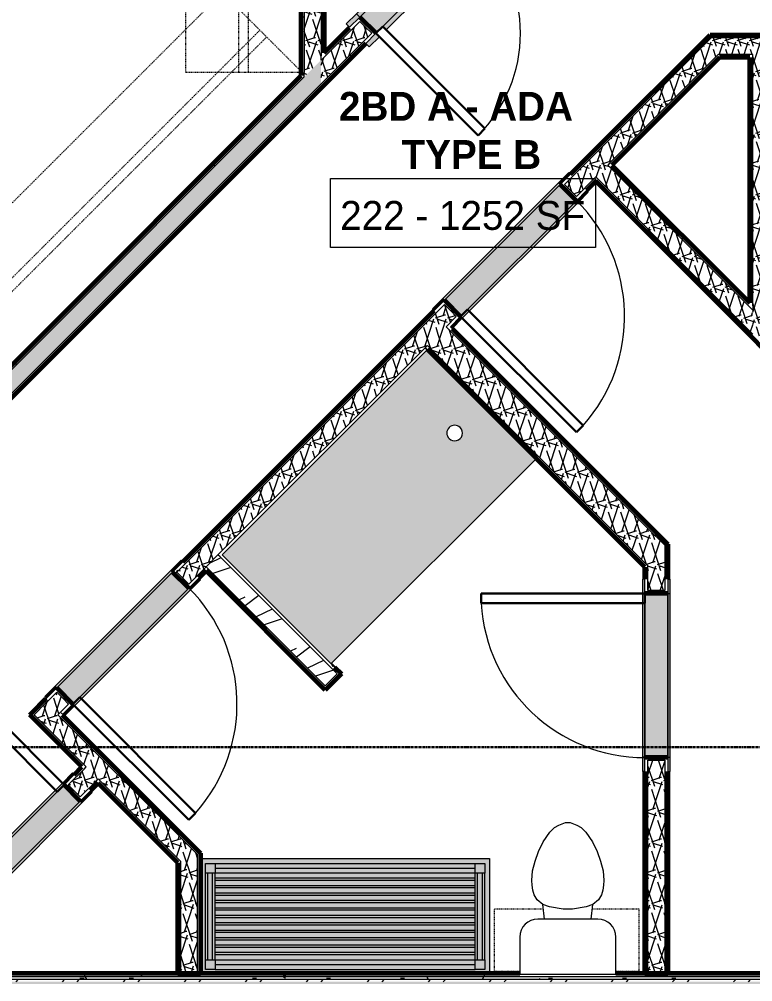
# Model space of a CAD drawing. Header units: inches. Extents: x -4110 to -1807, y 9775 to 11251.
# Drawn here: x -2413.9 to -2261.6, y 10418.5 to 10618.4 of the extents above; entities that cross this region are included whole.
import ezdxf

# ---------------------------------------------------------------- set-up
doc = ezdxf.new("R2010")
doc.units = ezdxf.units.IN
doc.header["$MEASUREMENT"] = 0
doc.linetypes.add('Dash', pattern=[0.25, 0.125, -0.125])
doc.linetypes.add('Grid Line 1_2_', pattern=[0.875, 0.5, -0.125, 0.125, -0.125])
for name, color, linetype, lineweight in [('0-1', 7, 'Continuous', 5), ('0-2', 10, 'Continuous', 18), ('A-AREA-IDEN', 2, 'Continuous', 9), ('A-DOOR', 31, 'Continuous', 18), ('A-DOOR-3', 7, 'Continuous', 9), ('A-DOOR-4', 50, 'Continuous', 30), ('A-DOOR-FRAM-1', 31, 'Continuous', 18), ('A-DOOR-FRAM-2', 7, 'Continuous', 9), ('A-WALL', 113, 'Continuous', 18), ('A-WALL-1', 8, 'Continuous', 5), ('A-WALL-3', 250, 'Continuous', 60), ('A-WALL-4', 10, 'Continuous', 18), ('A-WALL-PATT-1', 7, 'Continuous', 9), ('A-WALL-PATT-2', 253, 'Continuous', 9), ('A-WALL-PATT-4', 111, 'Continuous', 9), ('I-WALL-2', 250, 'Continuous', 60), ('I-WALL-4', 2, 'Continuous', 5), ('I-WALL-5', 2, 'Continuous', 60), ('P-SANR-FIXT-1', 7, 'Continuous', 9), ('P-SANR-FIXT-3', 90, 'Continuous', 9), ('Q-CASE-1', 90, 'Continuous', 9), ('Q-CASE-2', 127, 'Continuous', 9), ('Q-CASE-3', 7, 'Continuous', 9), ('Q-CASE-4', 7, 'Dash', 9), ('Q-CASE-HDLN-1', 7, 'Dash', 9), ('S-GRID-1', 1, 'Grid Line 1_2_', 30)]:
    doc.layers.add(name, color=color, linetype=linetype, lineweight=lineweight)
doc.styles.add('Century Gothic', font='ufonts.com_century-gothic.ttf', dxfattribs={"height": 6})
doc.styles.add('Century Gothic_B', font='GOTHICB.TTF', dxfattribs={"height": 6})
pattern_1 = [(0, (0, 0), (20.48, 5.12), [0.845, -14.515, 0.845, -14.515, -81.92]), (0, (0, 0), (20.48, 5.12), [-30.72, 0.845, -29.875, 0.845, -14.515, -35.84]), (0, (0, 0), (20.48, 5.12), [-76.8, 0.845, -9.395, 0.845, -24.755]), (120, (7.68, 2.56), (-14.67405, 15.1762003), [0.845, -14.515, 0.845, -14.515, -81.92]), (120, (7.68, 2.56), (-14.67405, 15.1762003), [-30.72, 0.845, -29.875, 0.845, -14.515, -35.84]), (120, (7.68, 2.56), (-14.67405, 15.1762003), [-76.8, 0.845, -9.395, 0.845, -24.755]), (240, (10.24, 12.8), (-5.80595, -20.2962003), [0.845, -14.515, 0.845, -14.515, -81.92]), (240, (10.24, 12.8), (-5.80595, -20.2962003), [-30.72, 0.845, -29.875, 0.845, -14.515, -35.84]), (240, (10.24, 12.8), (-5.80595, -20.2962003), [-76.8, 0.845, -9.395, 0.845, -24.755])]
pattern_2 = [(161.57, (0.32, 0.32), (-2.560496185, -0.000537386), [0, -18.214, 2.022, 0]), (18.43, (-0.32, 0.32), (-2.560496185, 0.000537386), [0, -18.214, 2.022, 0]), (108.43, (0.32, 0.32), (1.27922091, -6.400876726), [6.07, -14.166]), (71.57, (-0.32, 0.32), (1.27922091, 6.400876726), [6.07, -14.166])]

# ---------------------------------------------------------------- blocks, each defined once
blk = doc.blocks.new('SWING - SINGLE - FLUSH - SWING - FLUSH - 2-10 x 6-8 - PRIVACY-3983844-ENLARGED RCP - 2ND FLOOR PLAN - WEST')
at = {"layer": 'A-DOOR-FRAM-1'}
for points in [[(-17.63, 2.37), (-17, 2.37), (-17, 2.87), (-20, 2.87), (-20, 2.37)], [(-17, 2.37), (17, 2.37), (17, 2.87), (-17, 2.87)], [(19.75, 2.37), (20, 2.37), (20, 2.87), (17, 2.87), (17, 2.37), (17.62, 2.37)], [(-17, -2.88), (-17, -2.38), (-20, -2.38), (-20, -2.88), (-17.63, -2.88)], [(16.5, -2.88), (17, -2.88), (17, -2.38), (-17, -2.38), (-17, -2.88), (-16.5, -2.88)], [(20, -2.88), (20, -2.38), (17, -2.38), (17, -2.88), (19.75, -2.88)]]:
    blk.add_hatch(color=256, dxfattribs=at).paths.add_polyline_path(points, flags=0)
at = {"layer": 'A-DOOR-3'}
blk.add_arc((17, 2.37), 34.07, 93.3657, 180, dxfattribs=at)
at = {"layer": 'A-DOOR-4'}
for p, q in [((15, 2.37), (15, 36.38)), ((17, 36.38), (15, 36.38)), ((17, 2.37), (17, 36.38)), ((17, 2.37), (15, 2.37))]:
    blk.add_line(p, q, dxfattribs=at)
at = {"layer": 'A-DOOR-FRAM-2'}
for p, q in [((-17, 2.87), (-20, 2.87)), ((-20, 2.37), (-20, 2.87)), ((-20, 2.37), (-17, 2.37)), ((17, 2.87), (-17, 2.87)), ((-17, 2.37), (-17, 2.87)), ((-17, 2.37), (17, 2.37)), ((20, 2.87), (17, 2.87)), ((17, 2.37), (17, 2.87)), ((17, 2.37), (20, 2.37)), ((20, 2.37), (20, 2.87)), ((-17, -2.38), (-20, -2.38)), ((-20, -2.38), (-20, -2.88)), ((-20, -2.88), (-17, -2.88)), ((17, -2.38), (-17, -2.38)), ((-17, -2.38), (-17, -2.88)), ((-17, -2.88), (17, -2.88)), ((20, -2.38), (17, -2.38)), ((17, -2.38), (17, -2.88)), ((17, -2.88), (20, -2.88)), ((20, -2.38), (20, -2.88))]:
    blk.add_line(p, q, dxfattribs=at)
blk = doc.blocks.new('SWING - SINGLE - FLUSH - SWING - FLUSH - 2-10 x 6-8 - PRIVACY-3983842-ENLARGED RCP - 2ND FLOOR PLAN - WEST')
at = {"layer": 'A-DOOR-FRAM-1'}
for points in [[(-17.63, 2.37), (-17, 2.37), (-17, 2.87), (-20, 2.87), (-20, 2.37)], [(-10.52, 2.37), (17, 2.37), (17, 2.87), (-17, 2.87), (-17, 2.37)], [(20, 2.37), (20, 2.87), (17, 2.87), (17, 2.37)], [(-17, -2.88), (-17, -2.38), (-20, -2.38), (-20, -2.88), (-17.63, -2.88)], [(7.83, -2.88), (17, -2.88), (17, -2.38), (-17, -2.38), (-17, -2.88), (-10.52, -2.88)], [(20, -2.88), (20, -2.38), (17, -2.38), (17, -2.88)]]:
    blk.add_hatch(color=256, dxfattribs=at).paths.add_polyline_path(points, flags=0)
at = {"layer": 'A-DOOR-3'}
blk.add_arc((17, 2.37), 34.07, 93.3657, 180, dxfattribs=at)
at = {"layer": 'A-DOOR-4'}
for p, q in [((15, 2.37), (15, 36.38)), ((17, 36.38), (15, 36.38)), ((17, 2.37), (17, 36.38)), ((17, 2.37), (15, 2.37))]:
    blk.add_line(p, q, dxfattribs=at)
at = {"layer": 'A-DOOR-FRAM-2'}
for p, q in [((-17, 2.87), (-20, 2.87)), ((-20, 2.37), (-20, 2.87)), ((-20, 2.37), (-17, 2.37)), ((17, 2.87), (-17, 2.87)), ((-17, 2.37), (-17, 2.87)), ((-17, 2.37), (17, 2.37)), ((20, 2.87), (17, 2.87)), ((17, 2.37), (17, 2.87)), ((17, 2.37), (20, 2.37)), ((20, 2.37), (20, 2.87)), ((-17, -2.38), (-20, -2.38)), ((-20, -2.38), (-20, -2.88)), ((-20, -2.88), (-17, -2.88)), ((17, -2.38), (-17, -2.38)), ((-17, -2.38), (-17, -2.88)), ((-17, -2.88), (17, -2.88)), ((20, -2.38), (17, -2.38)), ((17, -2.38), (17, -2.88)), ((17, -2.88), (20, -2.88)), ((20, -2.38), (20, -2.88))]:
    blk.add_line(p, q, dxfattribs=at)
blk = doc.blocks.new('Bath Vanity - Bath Vanity 60_-2708009-ENLARGED RCP - 2ND FLOOR PLAN - WEST')
at = {"layer": 'Q-CASE-1'}
h = blk.add_hatch(color=256, dxfattribs=at)
h.paths.add_polyline_path([(30.74, -0.19), (-29.26, -0.19), (-29.26, -24), (30.74, -24), (30.74, -1)], flags=0)
h.paths.add_polyline_path([(28.24, -1), (29.74, -1), (29.74, -23), (-28.26, -23), (-28.26, -1), (27.74, -1)], flags=0)
h.paths.add_polyline_path([(-2.38, -2), (-26.26, -2), (-26.26, -3), (27.74, -3), (27.74, -2)], flags=0)
h.paths.add_polyline_path([(-26.26, -4), (-26.26, -4.55), (27.74, -4.55), (27.74, -4), (-2.38, -4)], flags=0)
h.paths.add_polyline_path([(-26.26, -5.55), (-26.26, -6.09), (27.74, -6.09), (27.74, -5.55), (-2.38, -5.55)], flags=0)
h.paths.add_polyline_path([(27.74, -7.09), (-26.26, -7.09), (-26.26, -7.64), (27.74, -7.64)], flags=0)
h.paths.add_polyline_path([(-26.26, -8.64), (-26.26, -9.18), (27.74, -9.18), (27.74, -8.64), (-2.38, -8.64)], flags=0)
h.paths.add_polyline_path([(27.74, -10.18), (-26.26, -10.18), (-26.26, -10.73), (27.74, -10.73)], flags=0)
h.paths.add_polyline_path([(-26.26, -11.73), (-26.26, -12.27), (27.74, -12.27), (27.74, -11.73), (-2.38, -11.73)], flags=0)
h.paths.add_polyline_path([(27.74, -13.27), (-26.26, -13.27), (-26.26, -13.82), (27.74, -13.82)], flags=0)
h.paths.add_polyline_path([(-26.26, -14.82), (-26.26, -15.36), (27.74, -15.36), (27.74, -14.82), (-2.38, -14.82)], flags=0)
h.paths.add_polyline_path([(-2.38, -16.36), (-26.26, -16.36), (-26.26, -16.91), (27.74, -16.91), (27.74, -16.36)], flags=0)
h.paths.add_polyline_path([(-26.26, -17.91), (-26.26, -18.45), (27.74, -18.45), (27.74, -17.91), (-2.38, -17.91)], flags=0)
h.paths.add_polyline_path([(27.74, -19.45), (-26.26, -19.45), (-26.26, -20), (27.74, -20)], flags=0)
h.paths.add_polyline_path([(-2.38, -21), (-26.26, -21), (-26.26, -22), (27.74, -22), (27.74, -21)], flags=0)
at = {"layer": 'Q-CASE-2'}
h = blk.add_hatch(color=256, dxfattribs=at)
h.paths.add_polyline_path([(27.74, -1), (27.74, -3), (29.74, -3), (29.74, -1), (28.24, -1)], flags=0)
h.paths.add_polyline_path([(-26.26, -1), (-28.26, -1), (-28.26, -3), (-26.26, -3)], flags=0)
h.paths.add_polyline_path([(29.74, -21), (27.74, -21), (27.74, -23), (29.74, -23), (29.74, -22)], flags=0)
h.paths.add_polyline_path([(-26.76, -21), (-28.26, -21), (-28.26, -23), (-26.26, -23), (-26.26, -21)], flags=0)
for points in [[(-2.38, -1), (-26.26, -1), (-26.26, -2), (27.74, -2), (27.74, -1)], [(-27.76, -3), (-28.26, -3), (-28.26, -21), (-27.76, -21), (-27.76, -4)], [(-26.76, -3), (-27.76, -3), (-27.76, -21), (-26.76, -21), (-26.76, -4)], [(-26.76, -3), (-26.76, -21), (-26.26, -21), (-26.26, -3)], [(-2.38, -3), (-26.26, -3), (-26.26, -4), (27.74, -4), (27.74, -3)], [(28.24, -3), (27.74, -3), (27.74, -21), (28.24, -21), (28.24, -4)], [(29.24, -3), (28.24, -3), (28.24, -21), (29.24, -21), (29.24, -4)], [(29.74, -3), (29.24, -3), (29.24, -21), (29.74, -21), (29.74, -4)], [(-2.38, -4.55), (-26.26, -4.55), (-26.26, -5.55), (27.74, -5.55), (27.74, -4.55)], [(-26.26, -6.09), (-26.26, -7.09), (27.74, -7.09), (27.74, -6.09), (-2.38, -6.09)], [(-26.26, -7.64), (-26.26, -8.64), (27.74, -8.64), (27.74, -7.64), (-2.38, -7.64)], [(-2.38, -9.18), (-26.26, -9.18), (-26.26, -10.18), (27.74, -10.18), (27.74, -9.18)], [(-26.26, -10.73), (-26.26, -11.73), (27.74, -11.73), (27.74, -10.73), (-2.38, -10.73)], [(-2.38, -12.27), (-26.26, -12.27), (-26.26, -13.27), (27.74, -13.27), (27.74, -12.27)], [(27.74, -13.82), (-26.26, -13.82), (-26.26, -14.82), (27.74, -14.82), (27.74, -14.75)], [(-2.38, -15.36), (-26.26, -15.36), (-26.26, -16.36), (27.74, -16.36), (27.74, -15.36)], [(-2.38, -16.91), (-26.26, -16.91), (-26.26, -17.91), (27.74, -17.91), (27.74, -16.91)], [(-2.38, -18.45), (-26.26, -18.45), (-26.26, -19.45), (27.74, -19.45), (27.74, -18.45)], [(-2.38, -20), (-26.26, -20), (-26.26, -21), (27.74, -21), (27.74, -20), (26.74, -20)], [(-26.26, -22), (-26.26, -23), (27.74, -23), (27.74, -22), (-2.38, -22)]]:
    blk.add_hatch(color=256, dxfattribs=at).paths.add_polyline_path(points, flags=0)
at = {"layer": 'Q-CASE-3'}
for p, q in [((-29.26, -24), (-29.26, -0.19)), ((-28.26, -3), (-28.26, -1)), ((-28.26, -1), (-26.26, -1)), ((27.74, -1), (-26.26, -1)), ((-26.26, -1), (-26.26, -3)), ((27.74, -3), (27.74, -1)), ((27.74, -1), (29.74, -1)), ((29.74, -1), (29.74, -3)), ((-28.26, -3), (-28.26, -21)), ((-26.26, -3), (-28.26, -3)), ((-27.76, -3), (-27.76, -21)), ((-26.76, -3), (-26.76, -21)), ((27.74, -2), (-26.26, -2)), ((27.74, -3), (-26.26, -3)), ((-26.26, -3), (-26.26, -21)), ((27.74, -3), (27.74, -21)), ((29.74, -3), (27.74, -3)), ((28.24, -3), (28.24, -21)), ((29.24, -3), (29.24, -21)), ((29.74, -3), (29.74, -21)), ((-26.26, -4), (27.74, -4)), ((27.74, -4.55), (-26.26, -4.55)), ((-26.26, -5.55), (27.74, -5.55)), ((27.74, -6.09), (-26.26, -6.09)), ((-26.26, -7.09), (27.74, -7.09)), ((27.74, -7.64), (-26.26, -7.64)), ((-26.26, -8.64), (27.74, -8.64)), ((27.74, -9.18), (-26.26, -9.18)), ((-26.26, -10.18), (27.74, -10.18)), ((27.74, -10.73), (-26.26, -10.73)), ((-26.26, -11.73), (27.74, -11.73)), ((27.74, -12.27), (-26.26, -12.27)), ((-26.26, -13.27), (27.74, -13.27)), ((27.74, -13.82), (-26.26, -13.82)), ((-26.26, -14.82), (27.74, -14.82)), ((27.74, -15.36), (-26.26, -15.36)), ((-26.26, -16.36), (27.74, -16.36)), ((27.74, -16.91), (-26.26, -16.91)), ((-26.26, -17.91), (27.74, -17.91)), ((27.74, -18.45), (-26.26, -18.45)), ((-26.26, -19.45), (27.74, -19.45)), ((-28.26, -23), (-28.26, -21)), ((-28.26, -21), (-26.26, -21)), ((27.74, -20), (-26.26, -20)), ((-26.26, -21), (27.74, -21)), ((-26.26, -21), (-26.26, -23)), ((27.74, -23), (27.74, -21)), ((27.74, -21), (29.74, -21)), ((29.74, -21), (29.74, -23)), ((-26.26, -23), (-28.26, -23)), ((27.74, -22), (-26.26, -22)), ((27.74, -23), (-26.26, -23)), ((29.74, -23), (27.74, -23)), ((30.74, -24), (-29.26, -24))]:
    blk.add_line(p, q, dxfattribs=at)
blk = doc.blocks.new('Toilet-Domestic-3D - Toilet-Domestic-3D-V2-ENLARGED RCP - 2ND FLOOR PLAN - WEST')
at = {"layer": 'P-SANR-FIXT-1'}
for p, q in [((-1.87, 11.5), (-0.5, 12)), ((-0.5, 12), (0.5, 12)), ((0.5, 12), (1.87, 11.5)), ((-5.13, 8), (-3.74, 10)), ((-3.74, 10), (-2.74, 11)), ((-2.74, 11), (-1.87, 11.5)), ((1.87, 11.5), (2.74, 11)), ((2.74, 11), (3.74, 10)), ((3.74, 10), (5.13, 8)), ((-6.06, 6), (-5.13, 8)), ((5.13, 8), (6.06, 6)), ((-6.79, 4), (-6.06, 6)), ((6.06, 6), (6.79, 4)), ((-7.33, 1.99), (-6.79, 4)), ((6.79, 4), (7.33, 1.99)), ((-7.5, 0), (-7.33, 1.99)), ((7.33, 1.99), (7.5, 0)), ((-7.41, -1), (-7.5, 0)), ((-7.24, -2), (-7.41, -1)), ((7.41, -1), (7.24, -2)), ((7.5, 0), (7.41, -1)), ((-6.97, -3), (-7.24, -2)), ((-6.4, -4), (-6.97, -3)), ((6.97, -3), (6.4, -4)), ((7.24, -2), (6.97, -3)), ((-5.21, -5), (-6.4, -4)), ((-3.84, -5.5), (-5.21, -5)), ((-4.86, -8.02), (-5.21, -5)), ((-1, -6), (-3.84, -5.5)), ((3.84, -5.5), (1, -6)), ((5.21, -5), (3.84, -5.5)), ((4.86, -8.02), (5.21, -5)), ((6.4, -4), (5.21, -5)), ((1, -6), (-1, -6)), ((6.25, -8.02), (-6.25, -8.02)), ((-9.98, -11.75), (-9.98, -19.48)), ((9.98, -19.48), (9.98, -11.75)), ((-9.98, -19.48), (9.98, -19.48))]:
    blk.add_line(p, q, dxfattribs=at)
for centre, start, end in [((-6.25, -11.75), 90, 180), ((6.25, -11.75), 0, 90)]:
    blk.add_arc(centre, 3.73, start, end, dxfattribs=at)
blk = doc.blocks.new('300 Series Wall Hung Cabinet_326 - 30_-V11-ENLARGED RCP - 2ND FLOOR PLAN - WEST')
at = {"layer": 'Q-CASE-4'}
for p, q in [((-15, 0.19), (-15, 13.19)), ((-15, 13.19), (-4.85, 13.19)), ((5.35, 13.19), (15, 13.19)), ((15, 13.19), (15, 0.19)), ((-9.73, 0.19), (-15, 0.19)), ((15, 0.19), (10.23, 0.19))]:
    blk.add_line(p, q, dxfattribs=at)
blk = doc.blocks.new('CTS6032CP - CTS6032CP-3806613-ENLARGED RCP - 2ND FLOOR PLAN - WEST')
at = {"layer": 'P-SANR-FIXT-3'}
h = blk.add_hatch(color=256, dxfattribs=at)
h.paths.add_polyline_path([(0, -33), (0.13, -33), (0.13, -32), (59.88, -32), (59.88, -33), (60, -33), (60, 0), (0, 0), (0, -32.12)], flags=0)
h.paths.add_polyline_path([(50.85, -17.4), (50.59, -17.06), (50.43, -16.67), (50.38, -16.25), (50.43, -15.83), (50.59, -15.44), (50.85, -15.1), (51.19, -14.84), (51.58, -14.68), (52, -14.62), (52.42, -14.68), (52.81, -14.84), (53.19, -15.15), (53.41, -15.44), (53.57, -15.83), (53.63, -16.25), (53.57, -16.67), (53.41, -17.06), (53.15, -17.4), (52.81, -17.66), (52.42, -17.82), (52, -17.87), (51.58, -17.82), (51.19, -17.66)], flags=0)
at = {"layer": 'P-SANR-FIXT-1'}
for p, q in [((0, -33), (0, 0)), ((0, 0), (60, 0)), ((60, 0), (60, -33)), ((0.13, -33), (0, -33)), ((59.88, -32), (0.13, -32)), ((0.13, -32), (0.13, -33)), ((59.88, -33), (59.88, -32)), ((60, -33), (59.88, -33))]:
    blk.add_line(p, q, dxfattribs=at)
for radius, start, end in [(1.62, 0, 180), (1.63, 180, 360)]:
    blk.add_arc((52, -16.25), radius, start, end, dxfattribs=at)
blk = doc.blocks.new('SWING - SINGLE - FLUSH - SWING - FLUSH - 3-0 x 6-8 - PASSAGE-3983849-ENLARGED RCP - 2ND FLOOR PLAN - WEST')
at = {"layer": 'A-DOOR-FRAM-1'}
for points in [[(-21, 2.37), (-18, 2.37), (-18, 2.87), (-21, 2.87)], [(-18, 2.37), (18, 2.37), (18, 2.87), (-18, 2.87)], [(18, 2.37), (21, 2.37), (21, 2.87), (18, 2.87)], [(-21, -2.88), (-18, -2.88), (-18, -2.38), (-21, -2.38)], [(-18, -2.88), (18, -2.88), (18, -2.38), (-18, -2.38)], [(18, -2.88), (21, -2.88), (21, -2.38), (18, -2.38)]]:
    blk.add_hatch(color=256, dxfattribs=at).paths.add_polyline_path(points, flags=0)
at = {"layer": 'A-DOOR-3'}
blk.add_arc((18, 2.37), 36.07, 93.1789, 180, dxfattribs=at)
at = {"layer": 'A-DOOR-4'}
for p, q in [((16, 2.37), (16, 38.39)), ((18, 38.39), (16, 38.39)), ((18, 2.37), (18, 38.39)), ((18, 2.37), (16, 2.37))]:
    blk.add_line(p, q, dxfattribs=at)
at = {"layer": 'A-DOOR-FRAM-2'}
for p, q in [((-18, 2.87), (-21, 2.87)), ((-21, 2.37), (-21, 2.87)), ((-18, 2.37), (-21, 2.37)), ((18, 2.87), (-18, 2.87)), ((-18, 2.37), (-18, 2.87)), ((-18, 2.37), (18, 2.37)), ((21, 2.87), (18, 2.87)), ((18, 2.37), (18, 2.87)), ((21, 2.37), (18, 2.37)), ((21, 2.37), (21, 2.87)), ((-21, -2.38), (-21, -2.88)), ((-21, -2.38), (-18, -2.38)), ((-21, -2.88), (-18, -2.88)), ((-18, -2.38), (-18, -2.88)), ((18, -2.38), (-18, -2.38)), ((-18, -2.88), (18, -2.88)), ((18, -2.38), (18, -2.88)), ((18, -2.38), (21, -2.38)), ((18, -2.88), (21, -2.88)), ((21, -2.38), (21, -2.88))]:
    blk.add_line(p, q, dxfattribs=at)
blk = doc.blocks.new('SWING - DOUBLE - FLUSH - SWING - DOUBLE - 5-0 x 6-8 - DUMMY-3948979-ENLARGED RCP - 2ND FLOOR PLAN - WEST')
at = {"layer": 'A-DOOR'}
for points in [[(-33, 2.375), (-30, 2.375), (-30, 3.375), (-33, 3.375)], [(-30, 2.375), (30, 2.375), (30, 3.375), (-30, 3.375)], [(30, 2.375), (33, 2.375), (33, 3.375), (30, 3.375)], [(-33, -3.375), (-30, -3.375), (-30, -2.375), (-33, -2.375)], [(-28, -3.375), (28, -3.375), (28, -2.375), (-28, -2.375)], [(30, -3.375), (33, -3.375), (33, -2.375), (30, -2.375)]]:
    blk.add_hatch(color=256, dxfattribs=at).paths.add_polyline_path(points, flags=0)
at = {"layer": 'A-DOOR-3'}
for p, q in [((-30, 3.375), (-33, 3.375)), ((-33, 3.375), (-33, 2.375)), ((-30, 2.375), (-33, 2.375)), ((30, 3.375), (-30, 3.375)), ((-30, 3.375), (-30, 2.375)), ((-30, 2.375), (30, 2.375)), ((33, 3.375), (30, 3.375)), ((30, 3.375), (30, 2.375)), ((33, 2.375), (30, 2.375)), ((33, 3.375), (33, 2.375)), ((-33, -3.375), (-33, -2.375)), ((-33, -2.375), (-30, -2.375)), ((-33, -3.375), (-30, -3.375)), ((-30, -3.375), (-30, -2.375)), ((28, -2.375), (-28, -2.375)), ((-28, -3.375), (28, -3.375)), ((30, -3.375), (30, -2.375)), ((30, -2.375), (33, -2.375)), ((30, -3.375), (33, -3.375)), ((33, -3.375), (33, -2.375))]:
    blk.add_line(p, q, dxfattribs=at)
for centre, start, end in [((-30, -2.375), 270, 0), ((30, -2.375), 180, 270)]:
    blk.add_arc(centre, 30, start, end, dxfattribs=at)
at = {"layer": 'A-DOOR-4'}
for p, q in [((-28, -2.375), (-30, -2.375)), ((-30, -2.375), (-30, -32.375)), ((-28, -32.375), (-28, -2.375)), ((28, -2.375), (30, -2.375)), ((28, -32.375), (28, -2.375)), ((30, -2.375), (30, -32.375)), ((-30, -32.375), (-28, -32.375)), ((30, -32.375), (28, -32.375))]:
    blk.add_line(p, q, dxfattribs=at)
blk = doc.blocks.new('OD_CW_Closet - OD_CW_Closet-3809433-ENLARGED RCP - 2ND FLOOR PLAN - WEST')
at = {"layer": 'Q-CASE-HDLN-1'}
for p, q in [((0.74, -24), (0.74, 0)), ((0.74, 0), (67.55, 0)), ((67.55, 0), (67.55, -24)), ((0.74, -11), (67.55, -11)), ((0.74, -13), (67.55, -13))]:
    blk.add_line(p, q, dxfattribs=at)
blk = doc.blocks.new('OD_CW_Closet - OD_CW_Closet-3810279-ENLARGED RCP - 2ND FLOOR PLAN - WEST')
at = {"layer": 'Q-CASE-HDLN-1'}
for p, q in [((0.74, 0), (87.24, 0)), ((87.24, 0), (87.24, -23.16)), ((0.74, -11), (87.24, -11)), ((0.74, -13), (87.24, -13))]:
    blk.add_line(p, q, dxfattribs=at)
blk = doc.blocks.new('CTR - 1st Phase - Unit Layouts_rvt-1-ENLARGED RCP - 2ND FLOOR PLAN - WEST')
at = {"layer": 'A-WALL-1'}
for points in [[(-2339.8, 10615.45), (-2299.07, 10656.18), (-2299.07, 10659.58), (-2300.73, 10661.24), (-2343.16, 10618.81), (-2340.24, 10615.9)], [(-2322.24, 10556.64), (-2298.2, 10580.69), (-2301.56, 10584.05), (-2325.6, 10560), (-2322.69, 10557.09)], [(-2402.74, 10476.15), (-2378.69, 10500.19), (-2382.05, 10503.55), (-2406.09, 10479.51), (-2403.18, 10476.59)], [(-2281.6, 10465.11), (-2279.22, 10465.11), (-2279.22, 10499.11), (-2283.97, 10499.11), (-2283.97, 10465.11), (-2283.35, 10465.11)], [(-2426.67, 10430.55), (-2401.21, 10456), (-2404.57, 10459.36), (-2430.03, 10433.91), (-2427.31, 10431.19)]]:
    blk.add_hatch(color=256, dxfattribs=at).paths.add_polyline_path(points, flags=0)
at = {"layer": 'A-WALL-PATT-1'}
h = blk.add_hatch(dxfattribs=at)
h.set_pattern_fill('FP_1', color=256, style=0, pattern_type=2)
h.set_pattern_definition(pattern_1)
h.paths.add_polyline_path([(-2351.19, 10609.9), (-2350.56, 10610.53), (-2350.56, 10675.73), (-2351.19, 10675.73), (-2351.19, 10610.08)], flags=0)
h.paths.add_polyline_path([(-2351.19, 10682.98), (-2350.56, 10682.98), (-2350.56, 10683.6), (-2351.19, 10683.6)], flags=0)
h = blk.add_hatch(dxfattribs=at)
h.set_pattern_fill('FP_1', color=256, style=0, pattern_type=2)
h.set_pattern_definition(pattern_1)
h.paths.add_polyline_path([(-2355.31, 10606.66), (-2354.69, 10607.29), (-2354.69, 10675.73), (-2355.31, 10675.73), (-2355.31, 10607.29)], flags=0)
h = blk.add_hatch(dxfattribs=at)
h.set_pattern_fill('FP_1', color=256, style=0, pattern_type=2)
h.set_pattern_definition(pattern_1)
h.paths.add_polyline_path([(-2350.56, 10604.69), (-2339.8, 10615.45), (-2341.48, 10617.13), (-2341.92, 10616.69), (-2340.69, 10615.45), (-2350.56, 10605.58), (-2350.56, 10604.95)], flags=0)
h.paths.add_polyline_path([(-2297.38, 10657.88), (-2292.95, 10662.31), (-2292.95, 10663.19), (-2297.82, 10658.32)], flags=0)
h = blk.add_hatch(dxfattribs=at)
h.set_pattern_fill('FP_1', color=256, style=0, pattern_type=2)
h.set_pattern_definition(pattern_1)
h.paths.add_polyline_path([(-2350.56, 10610.53), (-2343.16, 10617.93), (-2341.92, 10616.69), (-2341.48, 10617.13), (-2343.16, 10618.81), (-2350.56, 10611.41), (-2350.56, 10610.79)], flags=0)
h.paths.add_polyline_path([(-2299.07, 10659.58), (-2299.07, 10660.46), (-2299.85, 10661.24), (-2299.07, 10662.02), (-2299.07, 10662.9), (-2300.73, 10661.24), (-2300.15, 10660.65)], flags=0)
h = blk.add_hatch(dxfattribs=at)
h.set_pattern_fill('FP_1', color=256, style=0, pattern_type=2)
h.set_pattern_definition(pattern_1)
h.paths.add_polyline_path([(-2270.18, 10614.54), (-2257.45, 10614.54), (-2257.45, 10615.16), (-2269.56, 10615.16)], flags=0)
h = blk.add_hatch(dxfattribs=at)
h.set_pattern_fill('FP_1', color=256, style=0, pattern_type=2)
h.set_pattern_definition(pattern_1)
h.paths.add_polyline_path([(-2261.57, 10558.85), (-2261.57, 10610.41), (-2262.2, 10610.41), (-2262.2, 10559.47), (-2261.73, 10559)], flags=0)
h = blk.add_hatch(dxfattribs=at)
h.set_pattern_fill('FP_1', color=256, style=0, pattern_type=2)
h.set_pattern_definition(pattern_1)
h.paths.add_polyline_path([(-2480.68, 10480.41), (-2478.37, 10482.72), (-2477.13, 10481.48), (-2476.69, 10481.92), (-2478.37, 10483.6), (-2481.12, 10480.85)], flags=0)
h.paths.add_polyline_path([(-2451.24, 10507.38), (-2450.8, 10507.82), (-2452.03, 10509.06), (-2448.94, 10512.15), (-2449.38, 10512.59), (-2452.92, 10509.06), (-2451.68, 10507.82)], flags=0)
h.paths.add_polyline_path([(-2446.47, 10514.62), (-2418.53, 10542.55), (-2418.98, 10543), (-2446.91, 10515.07)], flags=0)
h.paths.add_polyline_path([(-2416.06, 10545.03), (-2354.69, 10606.4), (-2354.69, 10607.29), (-2416.5, 10545.47), (-2416.24, 10545.21)], flags=0)
h = blk.add_hatch(dxfattribs=at)
h.set_pattern_fill('FP_1', color=256, style=0, pattern_type=2)
h.set_pattern_definition(pattern_1)
h.paths.add_polyline_path([(-2257.6, 10549.04), (-2261.1, 10552.54), (-2261.57, 10552.54), (-2261.57, 10553.01), (-2294.17, 10585.61), (-2294.61, 10585.16), (-2258.48, 10549.04), (-2258.07, 10549.04)], flags=0)
h.paths.add_polyline_path([(-2297.08, 10587.64), (-2296.64, 10588.08), (-2297.08, 10588.52), (-2297.53, 10588.08), (-2297.32, 10587.87)], flags=0)
h = blk.add_hatch(dxfattribs=at)
h.set_pattern_fill('FP_1', color=256, style=0, pattern_type=2)
h.set_pattern_definition(pattern_1)
h.paths.add_polyline_path([(-2256.78, 10553.16), (-2255.89, 10553.16), (-2258.07, 10555.35), (-2258.07, 10554.46), (-2257.45, 10553.84)], flags=0)
h.paths.add_polyline_path([(-2261.57, 10557.96), (-2261.57, 10558.85), (-2291.25, 10588.52), (-2291.69, 10588.08), (-2261.6, 10557.99)], flags=0)
h = blk.add_hatch(dxfattribs=at)
h.set_pattern_fill('FP_1', color=256, style=0, pattern_type=2)
h.set_pattern_definition(pattern_1)
h.paths.add_polyline_path([(-2410.81, 10473.91), (-2406.09, 10478.63), (-2404.86, 10477.39), (-2404.42, 10477.83), (-2406.09, 10479.51), (-2411.25, 10474.36)], flags=0)
h.paths.add_polyline_path([(-2380.37, 10501.87), (-2379.93, 10502.31), (-2381.17, 10503.55), (-2325.6, 10559.12), (-2324.36, 10557.88), (-2323.92, 10558.32), (-2325.6, 10560), (-2382.05, 10503.55), (-2380.82, 10502.31)], flags=0)
h.paths.add_polyline_path([(-2299.88, 10582.37), (-2299.44, 10582.81), (-2300.68, 10584.05), (-2297.08, 10587.64), (-2297.53, 10588.08), (-2301.56, 10584.05), (-2300.03, 10582.52)], flags=0)
h = blk.add_hatch(dxfattribs=at)
h.set_pattern_fill('FP_1', color=256, style=0, pattern_type=2)
h.set_pattern_definition(pattern_1)
h.paths.add_polyline_path([(-2279.85, 10509.12), (-2279.85, 10510), (-2324.36, 10554.52), (-2324.81, 10554.08), (-2280.73, 10510)], flags=0)
h = blk.add_hatch(dxfattribs=at)
h.set_pattern_fill('FP_1', color=256, style=0, pattern_type=2)
h.set_pattern_definition(pattern_1)
h.paths.add_polyline_path([(-2283.97, 10504.58), (-2283.97, 10505.47), (-2328.7, 10550.19), (-2329.14, 10549.75), (-2305.54, 10526.15)], flags=0)
h = blk.add_hatch(dxfattribs=at)
h.set_pattern_fill('FP_1', color=256, style=0, pattern_type=2)
h.set_pattern_definition(pattern_1)
h.paths.add_polyline_path([(-2279.22, 10420.23), (-2279.22, 10420.23), (-2279.22, 10465.11), (-2281.6, 10465.11), (-2281.6, 10464.49), (-2279.85, 10464.49), (-2279.85, 10420.23)], flags=0)
h.paths.add_polyline_path([(-2281.6, 10499.11), (-2279.22, 10499.11), (-2279.22, 10509.38), (-2279.85, 10510), (-2279.85, 10499.74), (-2281.6, 10499.74)], flags=0)
h = blk.add_hatch(dxfattribs=at)
h.set_pattern_fill('FP_1', color=256, style=0, pattern_type=2)
h.set_pattern_definition(pattern_1)
h.paths.add_polyline_path([(-2349.91, 10479.48), (-2346.99, 10482.4), (-2371.74, 10507.15), (-2372.18, 10506.71), (-2347.88, 10482.4), (-2350.35, 10479.92)], flags=0)
h = blk.add_hatch(dxfattribs=at)
h.set_pattern_fill('FP_1', color=256, style=0, pattern_type=2)
h.set_pattern_definition(pattern_1)
h.paths.add_polyline_path([(-2283.97, 10420.23), (-2283.35, 10420.23), (-2283.35, 10464.49), (-2281.6, 10464.49), (-2281.6, 10465.11), (-2283.97, 10465.11), (-2283.97, 10423.38)], flags=0)
h.paths.add_polyline_path([(-2283.97, 10499.11), (-2281.6, 10499.11), (-2281.6, 10499.74), (-2283.35, 10499.74), (-2283.35, 10504.84), (-2283.97, 10505.47), (-2283.97, 10499.74)], flags=0)
h = blk.add_hatch(dxfattribs=at)
h.set_pattern_fill('FP_1', color=256, style=0, pattern_type=2)
h.set_pattern_definition(pattern_1)
h.paths.add_polyline_path([(-2350.35, 10479.04), (-2349.91, 10479.48), (-2374.66, 10504.23), (-2375.1, 10503.79), (-2350.79, 10479.48)], flags=0)
h = blk.add_hatch(dxfattribs=at)
h.set_pattern_fill('FP_1', color=256, style=0, pattern_type=2)
h.set_pattern_definition(pattern_1)
h.paths.add_polyline_path([(-2380.97, 10443.19), (-2380.97, 10444.08), (-2397.5, 10460.6), (-2397.94, 10460.16), (-2381.85, 10444.08)], flags=0)
h.paths.add_polyline_path([(-2400.41, 10462.64), (-2399.97, 10463.08), (-2411.25, 10474.36), (-2411.69, 10473.91), (-2400.86, 10463.08)], flags=0)
h = blk.add_hatch(dxfattribs=at)
h.set_pattern_fill('FP_1', color=256, style=0, pattern_type=2)
h.set_pattern_definition(pattern_1)
h.paths.add_polyline_path([(-2376.85, 10444.9), (-2376.85, 10445.78), (-2405.42, 10474.36), (-2405.86, 10473.91), (-2377.1, 10445.16)], flags=0)
h = blk.add_hatch(dxfattribs=at)
h.set_pattern_fill('FP_1', color=256, style=0, pattern_type=2)
h.set_pattern_definition(pattern_1)
h.paths.add_polyline_path([(-2440.37, 10422.68), (-2430.03, 10433.02), (-2428.79, 10431.79), (-2428.35, 10432.23), (-2430.03, 10433.91), (-2440.79, 10423.11), (-2440.45, 10422.77)], flags=0)
h.paths.add_polyline_path([(-2402.89, 10457.68), (-2402.45, 10458.13), (-2403.69, 10459.36), (-2400.41, 10462.64), (-2400.86, 10463.08), (-2404.57, 10459.36), (-2403.06, 10457.85)], flags=0)
h = blk.add_hatch(dxfattribs=at)
h.set_pattern_fill('FP_1', color=256, style=0, pattern_type=2)
h.set_pattern_definition(pattern_1)
h.paths.add_polyline_path([(-2437.7, 10419.52), (-2437.46, 10419.78), (-2437.9, 10420.2), (-2437.7, 10419.52)], flags=0)
h.paths.add_polyline_path([(-2437.54, 10420.23), (-2436.99, 10420.23), (-2426.67, 10430.55), (-2428.35, 10432.23), (-2428.79, 10431.79), (-2427.55, 10430.55), (-2437.87, 10420.23), (-2437.75, 10420.23)], flags=0)
h.paths.add_polyline_path([(-2401.21, 10456), (-2397.5, 10459.72), (-2397.94, 10460.16), (-2401.21, 10456.89), (-2402.45, 10458.13), (-2402.89, 10457.68), (-2401.65, 10456.45)], flags=0)
h = blk.add_hatch(dxfattribs=at)
h.set_pattern_fill('FP_1', color=256, style=0, pattern_type=2)
h.set_pattern_definition(pattern_1)
h.paths.add_polyline_path([(-2380.35, 10420.23), (-2380.35, 10420.23), (-2380.35, 10443.45), (-2380.97, 10444.08), (-2380.97, 10420.23)], flags=0)
at = {"layer": 'A-WALL-PATT-2'}
h = blk.add_hatch(dxfattribs=at)
h.set_pattern_fill('FP_2', color=256, style=0, pattern_type=2)
h.set_pattern_definition(pattern_2)
h.paths.add_polyline_path([(-2354.69, 10606.4), (-2351.19, 10609.9), (-2351.19, 10682.98), (-2354.69, 10682.98), (-2354.69, 10606.66)], flags=0)
h = blk.add_hatch(dxfattribs=at)
h.set_pattern_fill('FP_2', color=256, style=0, pattern_type=2)
h.set_pattern_definition(pattern_2)
h.paths.add_polyline_path([(-2351.19, 10604.95), (-2340.69, 10615.45), (-2343.16, 10617.93), (-2351.19, 10609.9), (-2351.19, 10605.58)], flags=0)
h.paths.add_polyline_path([(-2298.45, 10658.95), (-2298.45, 10662.64), (-2299.85, 10661.24), (-2299.07, 10660.46), (-2299.07, 10659.58), (-2298.79, 10659.29)], flags=0)
h = blk.add_hatch(dxfattribs=at)
h.set_pattern_fill('FP_2', color=256, style=0, pattern_type=2)
h.set_pattern_definition(pattern_2)
h.paths.add_polyline_path([(-2291.69, 10588.08), (-2265.23, 10614.54), (-2270.18, 10614.54), (-2294.17, 10590.56), (-2292.13, 10588.52)], flags=0)
h = blk.add_hatch(dxfattribs=at)
h.set_pattern_fill('FP_2', color=256, style=0, pattern_type=2)
h.set_pattern_definition(pattern_2)
h.paths.add_polyline_path([(-2267.85, 10611.04), (-2258.07, 10611.04), (-2258.07, 10614.54), (-2265.23, 10614.54), (-2268.73, 10611.04), (-2268.47, 10611.04)], flags=0)
h = blk.add_hatch(dxfattribs=at)
h.set_pattern_fill('FP_2', color=256, style=0, pattern_type=2)
h.set_pattern_definition(pattern_2)
h.paths.add_polyline_path([(-2261.57, 10552.54), (-2258.07, 10552.54), (-2258.07, 10611.04), (-2261.57, 10611.04), (-2261.57, 10553.01)], flags=0)
h = blk.add_hatch(dxfattribs=at)
h.set_pattern_fill('FP_2', color=256, style=0, pattern_type=2)
h.set_pattern_definition(pattern_2)
h.paths.add_polyline_path([(-2478.21, 10477.93), (-2475.9, 10480.24), (-2478.37, 10482.72), (-2480.68, 10480.41), (-2478.37, 10478.1)], flags=0)
h.paths.add_polyline_path([(-2449.56, 10506.58), (-2351.19, 10604.95), (-2351.19, 10609.9), (-2452.03, 10509.06), (-2450.8, 10507.82)], flags=0)
h = blk.add_hatch(dxfattribs=at)
h.set_pattern_fill('FP_2', color=256, style=0, pattern_type=2)
h.set_pattern_definition(pattern_2)
h.paths.add_polyline_path([(-2258.07, 10552.54), (-2256.15, 10552.54), (-2258.07, 10554.46), (-2258.07, 10553.01)], flags=0)
h.paths.add_polyline_path([(-2261.57, 10553.01), (-2261.6, 10557.99), (-2294.17, 10590.56), (-2296.64, 10588.08), (-2261.73, 10553.16)], flags=0)
h = blk.add_hatch(dxfattribs=at)
h.set_pattern_fill('FP_2', color=256, style=0, pattern_type=2)
h.set_pattern_definition(pattern_2)
h.paths.add_polyline_path([(-2405.86, 10473.91), (-2403.62, 10476.15), (-2406.09, 10478.63), (-2408.33, 10476.39), (-2406.3, 10474.36)], flags=0)
h.paths.add_polyline_path([(-2378.69, 10501.08), (-2323.13, 10556.64), (-2325.6, 10559.12), (-2381.17, 10503.55), (-2379.93, 10502.31)], flags=0)
h.paths.add_polyline_path([(-2298.2, 10581.57), (-2294.17, 10585.61), (-2296.64, 10588.08), (-2300.68, 10584.05), (-2299.33, 10582.7)], flags=0)
h = blk.add_hatch(dxfattribs=at)
h.set_pattern_fill('FP_2', color=256, style=0, pattern_type=2)
h.set_pattern_definition(pattern_2)
h.paths.add_polyline_path([(-2283.35, 10504.84), (-2283.35, 10512.62), (-2325.25, 10554.52), (-2329.14, 10550.63), (-2283.97, 10505.47)], flags=0)
h = blk.add_hatch(dxfattribs=at)
h.set_pattern_fill('FP_2', color=256, style=0, pattern_type=2)
h.set_pattern_definition(pattern_2)
h.paths.add_polyline_path([(-2281.59, 10420.23), (-2279.85, 10420.23), (-2279.85, 10464.49), (-2283.35, 10464.49), (-2283.35, 10420.23), (-2281.6, 10420.23)], flags=0)
h.paths.add_polyline_path([(-2283.35, 10499.74), (-2279.85, 10499.74), (-2279.85, 10509.12), (-2283.35, 10512.62), (-2283.35, 10504.84)], flags=0)
h = blk.add_hatch(dxfattribs=at)
h.set_pattern_fill('FP_4', color=256, style=0, pattern_type=2)
h.set_pattern_definition([(216.87, (4.265, 10.662), (31.9871619, 21.32545714), [5.331, -47.981]), (206.565, (10.662, 7.464), (-10.662476, -10.6620098), [11.921, -11.921]), (198.435, (10.662, 2.132), (-21.3244936, -10.6625869), [6.744, -26.974])])
h.paths.add_polyline_path([(-2350.35, 10479.92), (-2347.88, 10482.4), (-2372.62, 10507.15), (-2375.1, 10504.67), (-2351.09, 10480.66)], flags=0)
h = blk.add_hatch(dxfattribs=at)
h.set_pattern_fill('FP_2', color=256, style=0, pattern_type=2)
h.set_pattern_definition(pattern_2)
h.paths.add_polyline_path([(-2380.35, 10443.45), (-2380.35, 10448.4), (-2408.33, 10476.39), (-2410.81, 10473.91), (-2380.97, 10444.08)], flags=0)
h = blk.add_hatch(dxfattribs=at)
h.set_pattern_fill('FP_2', color=256, style=0, pattern_type=2)
h.set_pattern_definition(pattern_2)
h.paths.add_polyline_path([(-2437.91, 10420.23), (-2437.87, 10420.23), (-2427.55, 10430.55), (-2430.03, 10433.02), (-2440.37, 10422.68), (-2438.51, 10420.83)], flags=0)
h.paths.add_polyline_path([(-2401.21, 10456.89), (-2397.5, 10460.6), (-2399.97, 10463.08), (-2403.69, 10459.36), (-2402.45, 10458.13)], flags=0)
h = blk.add_hatch(dxfattribs=at)
h.set_pattern_fill('FP_2', color=256, style=0, pattern_type=2)
h.set_pattern_definition(pattern_2)
h.paths.add_polyline_path([(-2376.86, 10420.23), (-2376.85, 10420.23), (-2376.85, 10444.9), (-2380.35, 10448.4), (-2380.35, 10420.23)], flags=0)
at = {"layer": 'A-WALL-3'}
for p, q in [((-2355.31, 10606.66), (-2355.31, 10675.1)), ((-2350.56, 10675.1), (-2350.56, 10611.41)), ((-2343.16, 10618.81), (-2339.8, 10615.45)), ((-2350.56, 10611.41), (-2345.28, 10616.69)), ((-2294.17, 10591.44), (-2270.44, 10615.16)), ((-2270.44, 10615.16), (-2269.56, 10615.16)), ((-2269.56, 10615.16), (-2263.72, 10615.16)), ((-2263.72, 10615.16), (-2257.45, 10615.16)), ((-2341.92, 10613.33), (-2350.56, 10604.69)), ((-2268.47, 10610.41), (-2290.81, 10588.08)), ((-2262.2, 10610.41), (-2268.47, 10610.41)), ((-2262.2, 10559.47), (-2262.2, 10610.41)), ((-2416.06, 10545.91), (-2355.31, 10606.66)), ((-2350.56, 10604.69), (-2447.44, 10507.82)), ((-2297.08, 10588.52), (-2294.17, 10591.44)), ((-2297.53, 10588.08), (-2297.08, 10588.52)), ((-2299.44, 10586.17), (-2297.53, 10588.08)), ((-2290.81, 10588.08), (-2262.2, 10559.47)), ((-2294.17, 10584.72), (-2296.08, 10582.81)), ((-2262.61, 10553.16), (-2294.17, 10584.72)), ((-2298.2, 10580.69), (-2301.56, 10584.05)), ((-2325.6, 10560), (-2322.24, 10556.64)), ((-2379.93, 10505.67), (-2327.72, 10557.88)), ((-2324.01, 10554.17), (-2283.97, 10514.13)), ((-2258.48, 10549.04), (-2262.61, 10553.16)), ((-2329.14, 10549.75), (-2329.31, 10549.57)), ((-2283.97, 10504.58), (-2329.14, 10549.75)), ((-2283.97, 10514.13), (-2279.85, 10510)), ((-2279.85, 10510), (-2279.22, 10509.38)), ((-2279.22, 10509.38), (-2279.22, 10502.11)), ((-2283.97, 10502.11), (-2283.97, 10504.58)), ((-2378.69, 10500.19), (-2382.05, 10503.55)), ((-2375.1, 10503.79), (-2376.57, 10502.31)), ((-2279.22, 10499.11), (-2283.97, 10499.11)), ((-2406.09, 10479.51), (-2402.74, 10476.15)), ((-2411.25, 10474.36), (-2408.33, 10477.27)), ((-2408.33, 10477.27), (-2408.22, 10477.39)), ((-2411.69, 10473.91), (-2411.25, 10474.36)), ((-2400.86, 10463.08), (-2411.69, 10473.91)), ((-2404.86, 10474.03), (-2404.97, 10473.91)), ((-2404.97, 10473.91), (-2380.97, 10449.91)), ((-2283.97, 10465.11), (-2279.22, 10465.11)), ((-2402.45, 10461.48), (-2400.86, 10463.08)), ((-2283.97, 10420.11), (-2283.97, 10462.11)), ((-2279.22, 10462.11), (-2279.22, 10420.11)), ((-2401.21, 10456), (-2404.57, 10459.36)), ((-2397.5, 10459.72), (-2399.09, 10458.13)), ((-2380.97, 10443.19), (-2397.5, 10459.72)), ((-2380.97, 10449.91), (-2376.85, 10445.78)), ((-2376.85, 10445.78), (-2376.22, 10445.16)), ((-2376.22, 10445.16), (-2376.22, 10420.11)), ((-2380.97, 10420.11), (-2380.97, 10443.19)), ((-2376.22, 10420.11), (-2380.97, 10420.11)), ((-2279.22, 10420.11), (-2283.97, 10420.11))]:
    blk.add_line(p, q, dxfattribs=at)
at = {"layer": 'A-WALL-4'}
for p, q in [((-2354.69, 10675.73), (-2354.69, 10607.29)), ((-2351.19, 10675.73), (-2351.19, 10610.79)), ((-2338.39, 10616.87), (-2299.07, 10656.18)), ((-2350.56, 10610.53), (-2343.16, 10617.93)), ((-2343.16, 10617.93), (-2341.92, 10616.69)), ((-2341.92, 10616.69), (-2340.69, 10615.45)), ((-2340.69, 10615.45), (-2350.56, 10605.58)), ((-2270.18, 10614.54), (-2293.72, 10591)), ((-2265.23, 10614.54), (-2270.18, 10614.54)), ((-2264.35, 10614.54), (-2265.23, 10614.54)), ((-2258.07, 10614.54), (-2264.35, 10614.54)), ((-2351.19, 10609.9), (-2351.19, 10610.79)), ((-2351.19, 10609.9), (-2350.56, 10610.53)), ((-2268.73, 10611.04), (-2291.25, 10588.52)), ((-2267.85, 10611.04), (-2268.73, 10611.04)), ((-2261.57, 10611.04), (-2267.85, 10611.04)), ((-2261.57, 10610.41), (-2261.57, 10611.04)), ((-2261.57, 10558.85), (-2261.57, 10610.41)), ((-2416.06, 10545.03), (-2354.69, 10606.4)), ((-2354.69, 10606.4), (-2354.69, 10607.29)), ((-2351.19, 10604.95), (-2449.56, 10506.58)), ((-2351.19, 10604.95), (-2350.56, 10605.58)), ((-2294.17, 10590.56), (-2296.64, 10588.08)), ((-2293.72, 10591), (-2294.17, 10590.56)), ((-2291.25, 10588.52), (-2291.69, 10588.08)), ((-2300.68, 10584.05), (-2297.08, 10587.64)), ((-2296.64, 10588.08), (-2297.08, 10587.64)), ((-2267.31, 10563.7), (-2291.69, 10588.08)), ((-2294.61, 10585.16), (-2298.2, 10581.57)), ((-2294.17, 10585.61), (-2294.61, 10585.16)), ((-2272.26, 10563.7), (-2294.17, 10585.61)), ((-2301.56, 10584.05), (-2325.6, 10560)), ((-2299.44, 10582.81), (-2300.68, 10584.05)), ((-2298.2, 10581.57), (-2299.44, 10582.81)), ((-2322.24, 10556.64), (-2298.2, 10580.69)), ((-2261.73, 10553.16), (-2272.26, 10563.7)), ((-2261.57, 10557.96), (-2267.31, 10563.7)), ((-2381.17, 10503.55), (-2325.6, 10559.12)), ((-2325.6, 10559.12), (-2324.36, 10557.88)), ((-2261.57, 10558.85), (-2261.57, 10557.96)), ((-2323.13, 10556.64), (-2325.25, 10554.52)), ((-2324.36, 10557.88), (-2323.13, 10556.64)), ((-2324.81, 10554.08), (-2325.25, 10554.52)), ((-2324.81, 10554.08), (-2283.97, 10513.25)), ((-2261.73, 10553.16), (-2261.57, 10553.01)), ((-2329.14, 10550.63), (-2372.62, 10507.15)), ((-2328.7, 10550.19), (-2329.14, 10550.63)), ((-2328.7, 10550.19), (-2283.97, 10505.47)), ((-2283.35, 10512.62), (-2283.97, 10513.25)), ((-2279.85, 10509.12), (-2283.35, 10512.62)), ((-2279.85, 10509.12), (-2279.85, 10499.74)), ((-2372.62, 10507.15), (-2375.1, 10504.67)), ((-2372.62, 10507.15), (-2375.1, 10504.67)), ((-2372.18, 10506.71), (-2372.62, 10507.15)), ((-2347.88, 10482.4), (-2372.18, 10506.71)), ((-2375.1, 10504.67), (-2378.69, 10501.08)), ((-2374.66, 10504.23), (-2375.1, 10504.67)), ((-2283.35, 10504.84), (-2283.97, 10505.47)), ((-2283.35, 10499.74), (-2283.35, 10504.84)), ((-2382.05, 10503.55), (-2406.09, 10479.51)), ((-2379.93, 10502.31), (-2381.17, 10503.55)), ((-2350.35, 10479.92), (-2374.66, 10504.23)), ((-2378.69, 10501.08), (-2379.93, 10502.31)), ((-2402.74, 10476.15), (-2378.69, 10500.19)), ((-2283.97, 10499.11), (-2283.97, 10465.11)), ((-2281.6, 10499.74), (-2283.35, 10499.74)), ((-2279.85, 10499.74), (-2281.6, 10499.74)), ((-2279.22, 10465.11), (-2279.22, 10499.11)), ((-2347.88, 10482.4), (-2350.35, 10479.92)), ((-2407.89, 10476.83), (-2406.09, 10478.63)), ((-2406.09, 10478.63), (-2404.86, 10477.39)), ((-2407.89, 10476.83), (-2408.33, 10476.39)), ((-2404.86, 10477.39), (-2403.62, 10476.15)), ((-2408.33, 10476.39), (-2410.81, 10473.91)), ((-2403.62, 10476.15), (-2405.42, 10474.36)), ((-2410.81, 10473.91), (-2399.97, 10463.08)), ((-2405.42, 10474.36), (-2405.86, 10473.91)), ((-2405.86, 10473.91), (-2380.97, 10449.03)), ((-2283.35, 10420.11), (-2283.35, 10464.49)), ((-2283.35, 10464.49), (-2281.6, 10464.49)), ((-2281.6, 10464.49), (-2279.85, 10464.49)), ((-2279.85, 10464.49), (-2279.85, 10420.11)), ((-2403.69, 10459.36), (-2400.41, 10462.64)), ((-2400.41, 10462.64), (-2399.97, 10463.08)), ((-2397.94, 10460.16), (-2397.5, 10460.6)), ((-2397.5, 10460.6), (-2380.97, 10444.08)), ((-2404.57, 10459.36), (-2430.03, 10433.91)), ((-2402.45, 10458.13), (-2403.69, 10459.36)), ((-2397.94, 10460.16), (-2401.21, 10456.89)), ((-2401.21, 10456.89), (-2402.45, 10458.13)), ((-2426.67, 10430.55), (-2401.21, 10456)), ((-2380.35, 10448.4), (-2380.97, 10449.03)), ((-2376.85, 10444.9), (-2380.35, 10448.4)), ((-2376.85, 10420.11), (-2376.85, 10444.9)), ((-2380.35, 10443.45), (-2380.97, 10444.08)), ((-2380.35, 10420.11), (-2380.35, 10443.45))]:
    blk.add_line(p, q, dxfattribs=at)
at = {"layer": 'I-WALL-2'}
for p, q in [((-2350.35, 10479.04), (-2375.1, 10503.79)), ((-2348.41, 10483.81), (-2346.99, 10482.4)), ((-2347.43, 10481.96), (-2349.91, 10479.48)), ((-2346.99, 10482.4), (-2347.43, 10481.96)), ((-2349.91, 10479.48), (-2350.35, 10479.04))]:
    blk.add_line(p, q, dxfattribs=at)
at = {"layer": '0-2'}
for name, p, rotation in [('OD_CW_Closet - OD_CW_Closet-3809433-ENLARGED RCP - 2ND FLOOR PLAN - WEST', (-2379.31, 10606.55), 90.00000000003328), ('SWING - DOUBLE - FLUSH - SWING - DOUBLE - 5-0 x 6-8 - DUMMY-3948979-ENLARGED RCP - 2ND FLOOR PLAN - WEST', (-2320.27, 10638.35), 45.00000000015443), ('OD_CW_Closet - OD_CW_Closet-3810279-ENLARGED RCP - 2ND FLOOR PLAN - WEST', (-2433.38, 10562.19), 45.00000000001427), ('SWING - SINGLE - FLUSH - SWING - FLUSH - 2-10 x 6-8 - PRIVACY-3983842-ENLARGED RCP - 2ND FLOOR PLAN - WEST', (-2311.9, 10570.34), 225.0000000000703), ('CTS6032CP - CTS6032CP-3806613-ENLARGED RCP - 2ND FLOOR PLAN - WEST', (-2371.74, 10507.15), 45.00000000021929), ('SWING - SINGLE - FLUSH - SWING - FLUSH - 2-10 x 6-8 - PRIVACY-3983842-ENLARGED RCP - 2ND FLOOR PLAN - WEST', (-2392.39, 10489.85), 225.0000000000703), ('SWING - SINGLE - FLUSH - SWING - FLUSH - 2-10 x 6-8 - PRIVACY-3983844-ENLARGED RCP - 2ND FLOOR PLAN - WEST', (-2281.6, 10482.11), 90.00000000004853), ('SWING - SINGLE - FLUSH - SWING - FLUSH - 3-0 x 6-8 - PASSAGE-3983849-ENLARGED RCP - 2ND FLOOR PLAN - WEST', (-2415.62, 10444.96), 45.00000000006675), ('Bath Vanity - Bath Vanity 60_-2708009-ENLARGED RCP - 2ND FLOOR PLAN - WEST', (-2345.48, 10420.04), 180)]:
    blk.add_blockref(name, p, dxfattribs=dict(at, rotation=rotation))
for name, p in [('Toilet-Domestic-3D - Toilet-Domestic-3D-V2-ENLARGED RCP - 2ND FLOOR PLAN - WEST', (-2299.97, 10439.52)), ('300 Series Wall Hung Cabinet_326 - 30_-V11-ENLARGED RCP - 2ND FLOOR PLAN - WEST', (-2300.22, 10420.41))]:
    blk.add_blockref(name, p, dxfattribs=at)
blk = doc.blocks.new('CTR - 1st Phase - Structure_rvt-1-ENLARGED RCP - 2ND FLOOR PLAN - WEST')
at = {"layer": 'S-GRID-1'}
blk.add_line((-1807.14, 10467.19), (-4076.95, 10467.19), dxfattribs=at)

msp = doc.modelspace()

# ---------------------------------------------------------------- hatches: boundary and pattern name
at = {"layer": 'A-WALL-PATT-4'}
h = msp.add_hatch(dxfattribs=at)
h.set_pattern_fill('FP_1', color=256, style=0, pattern_type=2)
h.set_pattern_definition(pattern_1)
h.paths.add_polyline_path([(-2141.03, 10419.6), (-2076.17, 10419.6), (-2076.17, 10420.23), (-2289.99, 10420.23), (-2289.99, 10420.04), (-2309.95, 10420.04), (-2309.95, 10420.23), (-2437.91, 10420.23), (-2437.28, 10419.6), (-2275.75, 10419.6)], flags=0)
h = msp.add_hatch(dxfattribs=at)
h.set_pattern_fill('FP_33', color=256, style=0, pattern_type=2)
h.set_pattern_definition([(45, (0, 0), (-6.335677, 6.335677), []), (45, (0, 9.6), (-6.335677, 6.335677), [])])
h.paths.add_polyline_path([(-2437.04, 10418.48), (-2076.17, 10418.48), (-2076.17, 10418.98), (-2437.54, 10418.98), (-2437.25, 10418.68)], flags=0)
h = msp.add_hatch(dxfattribs=at)
h.set_pattern_fill('FP_1', color=256, style=0, pattern_type=2)
h.set_pattern_definition(pattern_1)
h.paths.add_polyline_path([(-2076.17, 10418.98), (-2076.17, 10419.6), (-2437.28, 10419.6), (-2436.66, 10418.98), (-2141.03, 10418.98)], flags=0)
at = {"layer": 'I-WALL-4'}
msp.add_hatch(color=256, dxfattribs=at).paths.add_polyline_path([(-2309.95, 10417.98), (-2076.17, 10417.98), (-2076.17, 10418.48), (-2437.75, 10418.48), (-2437.25, 10417.98), (-2316.22, 10417.98)], flags=0)

# ---------------------------------------------------------------- linework, layer by layer
at = {"layer": 'A-AREA-IDEN', "flags": 128}
msp.add_lwpolyline([(-2349.24, 10585.3), (-2294.24, 10585.3), (-2294.24, 10570.97), (-2349.24, 10570.97)], close=True, dxfattribs=at)
at = {"layer": 'A-WALL'}
for p, q in [((-2437.54, 10418.98), (-2076.17, 10418.98)), ((-2437.28, 10419.6), (-2076.17, 10419.6))]:
    msp.add_line(p, q, dxfattribs=at)
at = {"layer": 'I-WALL-5'}
for p, q in [((-2437.91, 10420.23), (-2309.95, 10420.23)), ((-2289.99, 10420.23), (-2076.17, 10420.23))]:
    msp.add_line(p, q, dxfattribs=at)

# ---------------------------------------------------------------- block references
at = {"layer": '0-1'}
for name in ['CTR - 1st Phase - Structure_rvt-1-ENLARGED RCP - 2ND FLOOR PLAN - WEST', 'CTR - 1st Phase - Unit Layouts_rvt-1-ENLARGED RCP - 2ND FLOOR PLAN - WEST']:
    msp.add_blockref(name, (0, 0), dxfattribs=at)

# ---------------------------------------------------------------- texts
at = {"layer": 'A-AREA-IDEN', "char_height": 6, "attachment_point": 1}
for s, insert, width, style in [('2BD A - ADA', (-2347.49, 10603.28), 62.216, 'Century Gothic_B'), ('TYPE B', (-2334.49, 10593.28), 30.906, 'Century Gothic_B'), ('222 - 1252 SF', (-2347.24, 10580.63), 61.61, 'Century Gothic')]:
    msp.add_mtext(s, dxfattribs=dict(at, insert=insert, width=width, style=style))

doc.saveas('drawing.dxf')
